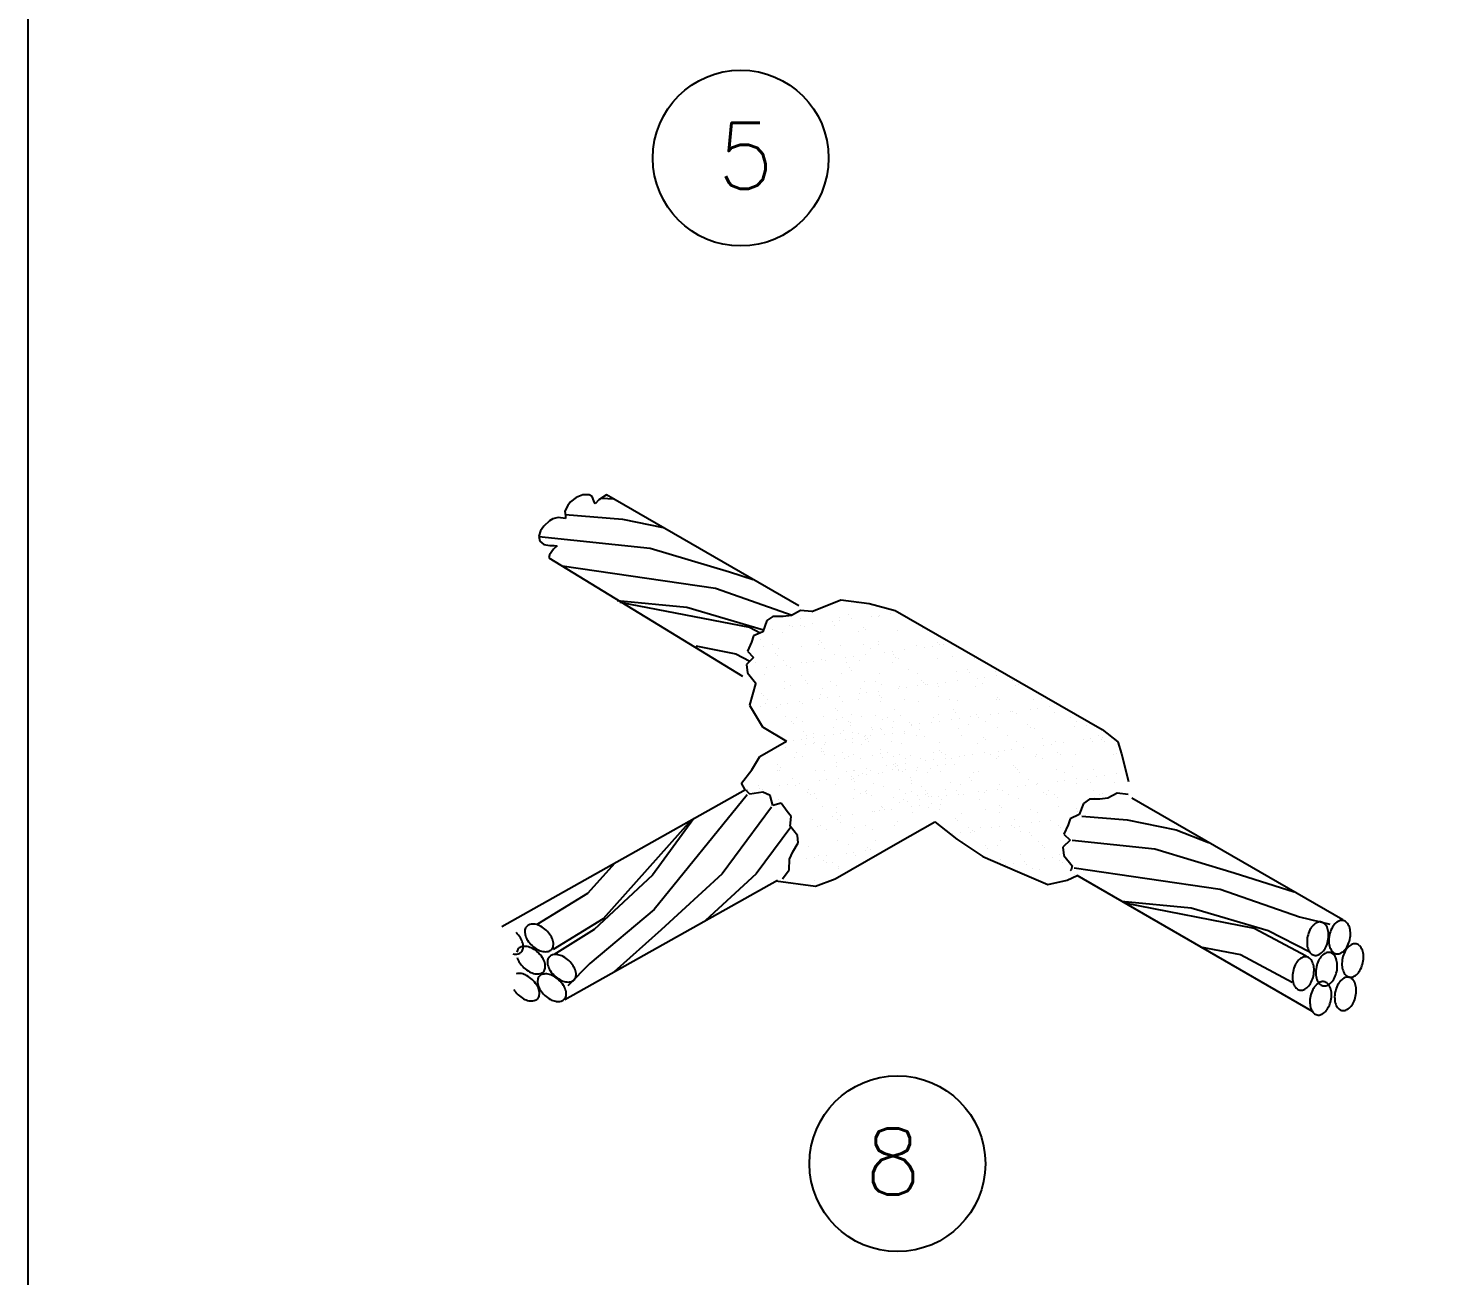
# Model space of a CAD drawing. Header units: millimetres. Extents: x 1852829 to 1882754, y -270850 to -231658.
# Drawn here: x 1858483.9 to 1858861.9, y -238400.1 to -238064.8 of the extents above; entities that cross this region are included whole.
import ezdxf
from ezdxf.enums import TextEntityAlignment as Align

# ---------------------------------------------------------------- set-up
doc = ezdxf.new("R2010")
doc.units = ezdxf.units.MM
doc.layers.add('DETAYLAR', color=7, linetype='Continuous')
doc.styles.add('ELEKTRIK', font='romanstw.shx', dxfattribs={"height": 0.2})

# ---------------------------------------------------------------- blocks, each defined once
blk = doc.blocks.new('TD1')
at = {"color": 4, "ltscale": 40}
for p, q in [((-578.89, 876.57), (-581.54, 874.66)), ((-575.95, 877.75), (-578.89, 876.57)), ((-573.15, 877.75), (-575.95, 877.75)), ((-571.83, 877.01), (-573.15, 877.75)), ((-571.09, 875.1), (-571.83, 877.01)), ((-565.35, 877.75), (-568.74, 875.54)), ((-567.28, 876.24), (-562.27, 876.01)), ((-565.31, 877.76), (-565.35, 877.75)), ((-479.29, 828.1), (-565.31, 877.76)), ((-582.72, 873.04), (-584.04, 870.4)), ((-584.04, 870.4), (-583.75, 868.34)), ((-581.54, 874.66), (-582.72, 873.04)), ((-570.5, 873.78), (-571.09, 875.1)), ((-568.74, 875.54), (-570.5, 873.78)), ((-593.46, 863.78), (-594.93, 861.57)), ((-590.96, 866.13), (-593.46, 863.78)), ((-589.34, 867.01), (-590.96, 866.13)), ((-586.98, 867.6), (-589.34, 867.01)), ((-583.75, 867.16), (-586.98, 867.6)), ((-583.75, 868.34), (-583.75, 867.16)), ((-594.93, 861.57), (-595.66, 859.22)), ((-595.66, 859.22), (-595.22, 857.02)), ((-595.22, 857.02), (-593.46, 855.55)), ((-593.46, 855.55), (-590.81, 855.1)), ((-590.96, 850.84), (-591.13, 849.56)), ((-589.04, 853.34), (-590.96, 850.84)), ((-590.81, 855.1), (-588.75, 855.1)), ((-587.42, 854.96), (-589.04, 853.34)), ((-588.75, 855.1), (-587.42, 854.96)), ((-591.13, 849.56), (-504.44, 796.58)), ((-478.45, 825.99), (-482.57, 823.7)), ((-473.45, 825.42), (-478.45, 825.99)), ((-473.45, 825.42), (-460.35, 830.71)), ((-460.35, 830.71), (-447.79, 829.14)), ((-447.79, 829.14), (-436.01, 826)), ((-436.01, 826), (-343.37, 772.65)), ((-493.55, 821.41), (-495.38, 816.38)), ((-490.81, 823.24), (-493.55, 821.41)), ((-486.23, 823.24), (-490.81, 823.24)), ((-482.57, 823.7), (-486.23, 823.24)), ((-499.5, 814.55), (-500.41, 811.81)), ((-495.38, 816.38), (-499.5, 814.55)), ((-500.41, 811.81), (-502.24, 807.7)), ((-502.24, 807.7), (-499.5, 804.95)), ((-499.5, 804.95), (-502.7, 801.75)), ((-502.7, 801.75), (-502.24, 798.09)), ((-502.24, 798.09), (-498.58, 793.52)), ((-498.68, 793.12), (-501.34, 783.55)), ((-498.58, 793.52), (-498.68, 793.12)), ((-501.34, 783.55), (-495.53, 773.88)), ((-495.53, 773.88), (-484.8, 767.45)), ((-343.37, 772.65), (-336.31, 767.16)), ((-496.64, 760.55), (-484.8, 767.45)), ((-336.31, 767.16), (-334.74, 761.67)), ((-500.32, 754.56), (-496.64, 760.55)), ((-334.74, 761.67), (-331.5, 749.28)), ((-504.93, 748.58), (-500.32, 754.56)), ((-612.28, 684.39), (-503.16, 745.71)), ((-503.32, 745.62), (-504.93, 748.58)), ((-502.51, 745.02), (-502.67, 745.65)), ((-501.17, 743.69), (-502.51, 745.02)), ((-495.37, 744.51), (-501.17, 743.69)), ((-491.99, 743.04), (-495.37, 744.51)), ((-336.68, 744.12), (-340.8, 741.83)), ((-331.68, 743.55), (-336.68, 744.12)), ((-490.88, 738.65), (-491.99, 743.04)), ((-487.11, 739.61), (-490.88, 738.65)), ((-484.51, 735.94), (-487.11, 739.61)), ((-351.78, 739.54), (-353.61, 734.51)), ((-349.03, 741.37), (-351.78, 739.54)), ((-344.46, 741.37), (-349.03, 741.37)), ((-340.8, 741.83), (-344.46, 741.37)), ((-235.51, 687.35), (-330.03, 741.93)), ((-482.62, 733.75), (-484.51, 735.94)), ((-483.14, 729.28), (-482.62, 733.75)), ((-434.89, 721.87), (-418.36, 731.31)), ((-418.36, 731.31), (-408.39, 723.56)), ((-357.73, 732.69), (-358.64, 729.94)), ((-353.61, 734.51), (-357.73, 732.69)), ((-479.75, 725.14), (-483.14, 729.28)), ((-479.58, 721.84), (-479.75, 725.14)), ((-358.64, 729.94), (-360.47, 725.83)), ((-360.47, 725.83), (-357.73, 723.08)), ((-481.91, 717.91), (-479.58, 721.84)), ((-463, 705.76), (-434.89, 721.87)), ((-408.39, 723.56), (-396.77, 715.82)), ((-357.73, 723.08), (-360.93, 719.88)), ((-360.93, 719.88), (-360.47, 716.22)), ((-483.52, 709.82), (-483.38, 714.52)), ((-483.38, 714.52), (-481.91, 717.91)), ((-396.77, 715.82), (-381.28, 709.05)), ((-360.47, 716.22), (-356.81, 711.65)), ((-486.55, 705.81), (-483.52, 709.82)), ((-471.75, 702.53), (-463, 705.76)), ((-381.28, 709.05), (-367.72, 703.24)), ((-359.01, 705.18), (-354.57, 707.21)), ((-357.27, 709.82), (-357.73, 709.37)), ((-356.81, 711.65), (-357.27, 709.82)), ((-249.14, 646.33), (-354.57, 707.21)), ((-583.95, 651.75), (-488.8, 705.21)), ((-489.46, 704.84), (-471.75, 702.53)), ((-367.72, 703.24), (-359.01, 705.18))]:
    blk.add_line(p, q, dxfattribs=at)
at = {"color": 2, "ltscale": 40}
for p, q in [((-583.84, 869), (-558.19, 866.86)), ((-558.19, 866.86), (-539.95, 863.12)), ((-595.65, 859.15), (-545.79, 853.91)), ((-545.79, 853.91), (-510.28, 843.21)), ((-585.19, 845.93), (-516.48, 835.88)), ((-510.28, 843.21), (-499.6, 839.83)), ((-516.48, 835.88), (-482.18, 823.91)), ((-560.63, 830.42), (-529.45, 827.43)), ((-559.41, 829.72), (-501.27, 818.42)), ((-529.45, 827.43), (-495.07, 817.3)), ((-501.27, 818.42), (-496.51, 815.88)), ((-495.07, 817.3), (-495.05, 817.29)), ((-525.39, 810.08), (-507.47, 806.59)), ((-507.47, 806.59), (-501.2, 803.25)), ((-502.43, 743.39), (-544.03, 692)), ((-491.4, 737.8), (-513.58, 708.02)), ((-527.43, 732.07), (-566.81, 687.82)), ((-526.21, 732.76), (-544.69, 707.46)), ((-352.49, 733.82), (-332.2, 732.13)), ((-332.2, 732.13), (-310.22, 727.63)), ((-482.78, 728.83), (-498.28, 708.02)), ((-310.22, 727.63), (-295.68, 722.09)), ((-356.74, 723.06), (-319.8, 719.18)), ((-319.8, 719.18), (-284.29, 708.48)), ((-561.69, 712.82), (-573.82, 699.18)), ((-544.69, 707.46), (-570.94, 683.06)), ((-513.58, 708.02), (-540.89, 682.93)), ((-498.28, 708.02), (-521.09, 687.07)), ((-355.91, 710.72), (-290.49, 701.15)), ((-284.29, 708.48), (-257.33, 699.95)), ((-290.49, 701.15), (-254.98, 688.76)), ((-573.82, 699.18), (-596.33, 685.52)), ((-334.64, 695.69), (-303.46, 692.71)), ((-333.42, 694.99), (-275.27, 683.69)), ((-566.81, 687.82), (-589.32, 674.15)), ((-544.03, 692), (-572.8, 667.78)), ((-303.46, 692.71), (-269.07, 682.57)), ((-254.98, 688.76), (-241.33, 685.39)), ((-570.94, 683.06), (-588.73, 671.83)), ((-540.89, 682.93), (-561.98, 664.09)), ((-275.27, 683.69), (-252.04, 671.3)), ((-269.07, 682.57), (-250.35, 672.99)), ((-299.4, 675.35), (-281.47, 671.87)), ((-281.47, 671.87), (-258.24, 659.47)), ((-572.8, 667.78), (-582.67, 657.76))]:
    blk.add_line(p, q, dxfattribs=at)
at = {"color": 0, "ltscale": 40}
for p, q in [((-473.01, 825.43), (-473.01, 825.43)), ((-462.67, 829.59), (-462.67, 829.59)), ((-452.99, 829.01), (-452.99, 829.01)), ((-478.63, 822.3), (-478.63, 822.3)), ((-478.61, 819.22), (-478.61, 819.22)), ((-473.28, 819.92), (-473.28, 819.92)), ((-464.36, 821.09), (-464.36, 821.09)), ((-463.05, 819.08), (-463.05, 819.08)), ((-460.95, 821.54), (-460.95, 821.54)), ((-460.91, 822.94), (-460.91, 822.94)), ((-456.96, 824.36), (-456.96, 824.36)), ((-455.61, 822.25), (-455.61, 822.25)), ((-446.7, 823.42), (-446.7, 823.42)), ((-443.73, 823.16), (-443.73, 823.16)), ((-443.28, 823.87), (-443.28, 823.87)), ((-437.95, 824.57), (-437.95, 824.57)), ((-496.41, 812.84), (-496.41, 812.84)), ((-490.94, 817.59), (-490.94, 817.59)), ((-486.55, 816.23), (-486.55, 816.23)), ((-483.49, 819.04), (-483.49, 819.04)), ((-482.03, 818.77), (-482.03, 818.77)), ((-476.68, 818.6), (-476.68, 818.6)), ((-469.37, 816.45), (-469.37, 816.45)), ((-452.58, 816.37), (-452.58, 816.37)), ((-450.42, 818.37), (-450.42, 818.37)), ((-449.21, 817.26), (-449.21, 817.26)), ((-434.86, 817), (-434.86, 817)), ((-423.78, 817.79), (-423.78, 817.79)), ((-495.01, 809.74), (-495.01, 809.74)), ((-490.92, 810.72), (-490.92, 810.72)), ((-489.88, 806.85), (-489.88, 806.85)), ((-488.15, 808.96), (-488.15, 808.96)), ((-478.22, 809.66), (-478.22, 809.66)), ((-470.48, 810.76), (-470.48, 810.76)), ((-470.15, 812.61), (-470.15, 812.61)), ((-468.94, 811.5), (-468.94, 811.5)), ((-467.71, 809), (-467.71, 809)), ((-460.49, 810.29), (-460.49, 810.29)), ((-450.05, 810.8), (-450.05, 810.8)), ((-447.28, 809.03), (-447.28, 809.03)), ((-443.51, 812.03), (-443.51, 812.03)), ((-443.32, 810.51), (-443.32, 810.51)), ((-440.65, 807.22), (-440.65, 807.22)), ((-437.23, 807.67), (-437.23, 807.67)), ((-431.9, 808.38), (-431.9, 808.38)), ((-426.53, 810.43), (-426.53, 810.43)), ((-422.98, 809.55), (-422.98, 809.55)), ((-419.57, 810), (-419.57, 810)), ((-417.25, 811.8), (-417.25, 811.8)), ((-416.04, 810.7), (-416.04, 810.7)), ((-414.23, 810.7), (-414.23, 810.7)), ((-498.63, 802.57), (-498.63, 802.57)), ((-493.64, 800.25), (-493.64, 800.25)), ((-490.23, 800.7), (-490.23, 800.7)), ((-488.67, 805.74), (-488.67, 805.74)), ((-486.13, 803.58), (-486.13, 803.58)), ((-484.89, 801.4), (-484.89, 801.4)), ((-482.96, 800.51), (-482.96, 800.51)), ((-478.19, 802.61), (-478.19, 802.61)), ((-475.98, 802.57), (-475.98, 802.57)), ((-472.56, 803.02), (-472.56, 803.02)), ((-468.95, 803.8), (-468.95, 803.8)), ((-467.23, 803.72), (-467.23, 803.72)), ((-463.23, 806.27), (-463.23, 806.27)), ((-458.31, 804.9), (-458.31, 804.9)), ((-457.75, 802.65), (-457.75, 802.65)), ((-456.7, 800.29), (-456.7, 800.29)), ((-454.9, 805.35), (-454.9, 805.35)), ((-452.17, 803.72), (-452.17, 803.72)), ((-449.56, 806.05), (-449.56, 806.05)), ((-437.32, 802.69), (-437.32, 802.69)), ((-436.97, 806.04), (-436.97, 806.04)), ((-435.76, 804.94), (-435.76, 804.94)), ((-434.44, 804.36), (-434.44, 804.36)), ((-417.26, 804.58), (-417.26, 804.58)), ((-410.33, 805.46), (-410.33, 805.46)), ((-400.48, 804.5), (-400.48, 804.5)), ((-396.44, 802.76), (-396.44, 802.76)), ((-494.59, 797.09), (-494.59, 797.09)), ((-485.62, 794.29), (-485.62, 794.29)), ((-477.81, 797.01), (-477.81, 797.01)), ((-476.43, 794.53), (-476.43, 794.53)), ((-465.18, 794.33), (-465.18, 794.33)), ((-460.08, 797.65), (-460.08, 797.65)), ((-455.49, 799.18), (-455.49, 799.18)), ((-449.78, 793.95), (-449.78, 793.95)), ((-444.75, 794.36), (-444.75, 794.36)), ((-442.9, 797.87), (-442.9, 797.87)), ((-430.05, 799.7), (-430.05, 799.7)), ((-426.12, 797.79), (-426.12, 797.79)), ((-424.31, 794.4), (-424.31, 794.4)), ((-408.39, 798.43), (-408.39, 798.43)), ((-408.18, 794.51), (-408.18, 794.51)), ((-403.8, 799.48), (-403.8, 799.48)), ((-402.59, 798.37), (-402.59, 798.37)), ((-399.27, 795.68), (-399.27, 795.68)), ((-395.85, 796.13), (-395.85, 796.13)), ((-391.21, 798.65), (-391.21, 798.65)), ((-390.52, 796.83), (-390.52, 796.83)), ((-383.44, 794.47), (-383.44, 794.47)), ((-496.16, 788.77), (-496.16, 788.77)), ((-494.95, 787.66), (-494.95, 787.66)), ((-485.72, 790.94), (-485.72, 790.94)), ((-482.85, 792.53), (-482.85, 792.53)), ((-475.22, 793.42), (-475.22, 793.42)), ((-469.51, 788.19), (-469.51, 788.19)), ((-468.54, 791.16), (-468.54, 791.16)), ((-462.41, 792.56), (-462.41, 792.56)), ((-452.26, 788.7), (-452.26, 788.7)), ((-451.75, 791.08), (-451.75, 791.08)), ((-448.85, 789.15), (-448.85, 789.15)), ((-443.51, 789.86), (-443.51, 789.86)), ((-443.25, 787.96), (-443.25, 787.96)), ((-441.98, 792.6), (-441.98, 792.6)), ((-434.6, 791.03), (-434.6, 791.03)), ((-434.03, 791.72), (-434.03, 791.72)), ((-431.18, 791.48), (-431.18, 791.48)), ((-425.85, 792.18), (-425.85, 792.18)), ((-423.52, 793.72), (-423.52, 793.72)), ((-422.31, 792.61), (-422.31, 792.61)), ((-421.54, 792.64), (-421.54, 792.64)), ((-416.93, 793.35), (-416.93, 793.35)), ((-416.85, 791.93), (-416.85, 791.93)), ((-413.52, 793.8), (-413.52, 793.8)), ((-400.06, 791.85), (-400.06, 791.85)), ((-396.88, 793.14), (-396.88, 793.14)), ((-382.34, 792.49), (-382.34, 792.49)), ((-380.67, 792.71), (-380.67, 792.71)), ((-496.5, 782.88), (-496.5, 782.88)), ((-494.18, 784.45), (-494.18, 784.45)), ((-493.33, 786.14), (-493.33, 786.14)), ((-489.24, 782.43), (-489.24, 782.43)), ((-487.59, 784.05), (-487.59, 784.05)), ((-484.18, 784.5), (-484.18, 784.5)), ((-478.84, 785.2), (-478.84, 785.2)), ((-477.39, 784.37), (-477.39, 784.37)), ((-472.89, 786.18), (-472.89, 786.18)), ((-469.93, 786.38), (-469.93, 786.38)), ((-466.51, 786.83), (-466.51, 786.83)), ((-462.98, 782.2), (-462.98, 782.2)), ((-461.18, 787.53), (-461.18, 787.53)), ((-459.67, 785), (-459.67, 785)), ((-452.45, 786.22), (-452.45, 786.22)), ((-442.49, 785.22), (-442.49, 785.22)), ((-442.04, 786.85), (-442.04, 786.85)), ((-436.33, 781.62), (-436.33, 781.62)), ((-432.02, 786.25), (-432.02, 786.25)), ((-425.7, 785.14), (-425.7, 785.14)), ((-416.6, 787.38), (-416.6, 787.38)), ((-411.58, 786.29), (-411.58, 786.29)), ((-410.07, 781.39), (-410.07, 781.39)), ((-407.98, 785.78), (-407.98, 785.78)), ((-390.8, 786), (-390.8, 786)), ((-390.34, 787.15), (-390.34, 787.15)), ((-389.14, 786.05), (-389.14, 786.05)), ((-375.55, 781.81), (-375.55, 781.81)), ((-374.01, 785.92), (-374.01, 785.92)), ((-372.14, 782.26), (-372.14, 782.26)), ((-370.71, 786.36), (-370.71, 786.36)), ((-366.8, 782.96), (-366.8, 782.96)), ((-485.31, 778.29), (-485.31, 778.29)), ((-482.71, 776.44), (-482.71, 776.44)), ((-481.5, 775.33), (-481.5, 775.33)), ((-480.32, 777.86), (-480.32, 777.86)), ((-477.55, 776.09), (-477.55, 776.09)), ((-468.13, 778.51), (-468.13, 778.51)), ((-462.34, 777.02), (-462.34, 777.02)), ((-461.77, 781.09), (-461.77, 781.09)), ((-459.88, 777.89), (-459.88, 777.89)), ((-457.11, 776.13), (-457.11, 776.13)), ((-456.06, 775.86), (-456.06, 775.86)), ((-455.78, 779.49), (-455.78, 779.49)), ((-451.34, 778.43), (-451.34, 778.43)), ((-444.67, 778.82), (-444.67, 778.82)), ((-441.9, 777.06), (-441.9, 777.06)), ((-439.45, 777.93), (-439.45, 777.93)), ((-436.68, 776.17), (-436.68, 776.17)), ((-433.62, 779.07), (-433.62, 779.07)), ((-429.8, 775.63), (-429.8, 775.63)), ((-425.13, 775.28), (-425.13, 775.28)), ((-419.8, 775.99), (-419.8, 775.99)), ((-419.01, 777.97), (-419.01, 777.97)), ((-416.44, 779.29), (-416.44, 779.29)), ((-416.24, 776.2), (-416.24, 776.2)), ((-410.88, 777.16), (-410.88, 777.16)), ((-408.86, 780.29), (-408.86, 780.29)), ((-407.47, 777.61), (-407.47, 777.61)), ((-403.15, 775.05), (-403.15, 775.05)), ((-402.13, 778.31), (-402.13, 778.31)), ((-399.65, 779.21), (-399.65, 779.21)), ((-398.57, 778), (-398.57, 778)), ((-395.8, 776.24), (-395.8, 776.24)), ((-393.22, 779.49), (-393.22, 779.49)), ((-389.8, 779.94), (-389.8, 779.94)), ((-384.47, 780.64), (-384.47, 780.64)), ((-383.43, 780.81), (-383.43, 780.81)), ((-381.93, 779.85), (-381.93, 779.85)), ((-364.75, 780.07), (-364.75, 780.07)), ((-357.7, 778.08), (-357.7, 778.08)), ((-357.17, 780.59), (-357.17, 780.59)), ((-355.96, 779.48), (-355.96, 779.48)), ((-354.93, 776.31), (-354.93, 776.31)), ((-488.02, 769.71), (-488.02, 769.71)), ((-476.98, 771.72), (-476.98, 771.72)), ((-475.79, 770.1), (-475.79, 770.1)), ((-472.81, 770.64), (-472.81, 770.64)), ((-472.79, 769.01), (-472.79, 769.01)), ((-467.59, 769.75), (-467.59, 769.75)), ((-463.88, 770.18), (-463.88, 770.18)), ((-463.69, 773.42), (-463.69, 773.42)), ((-460.46, 770.63), (-460.46, 770.63)), ((-459.25, 772.36), (-459.25, 772.36)), ((-455.88, 774.37), (-455.88, 774.37)), ((-455.12, 771.34), (-455.12, 771.34)), ((-452.37, 770.67), (-452.37, 770.67)), ((-449.67, 769.35), (-449.67, 769.35)), ((-449.53, 769.87), (-449.53, 769.87)), ((-448.32, 768.77), (-448.32, 768.77)), ((-447.15, 769.78), (-447.15, 769.78)), ((-446.51, 773.64), (-446.51, 773.64)), ((-446.21, 772.51), (-446.21, 772.51)), ((-442.8, 772.96), (-442.8, 772.96)), ((-442.08, 772.58), (-442.08, 772.58)), ((-440.76, 770.52), (-440.76, 770.52)), ((-437.46, 773.66), (-437.46, 773.66)), ((-437.34, 770.97), (-437.34, 770.97)), ((-432.01, 771.67), (-432.01, 771.67)), ((-431.94, 770.71), (-431.94, 770.71)), ((-428.59, 774.53), (-428.59, 774.53)), ((-428.55, 774.83), (-428.55, 774.83)), ((-426.72, 769.82), (-426.72, 769.82)), ((-425.29, 772.5), (-425.29, 772.5)), ((-422.88, 769.29), (-422.88, 769.29)), ((-407.56, 773.14), (-407.56, 773.14)), ((-406.28, 769.86), (-406.28, 769.86)), ((-396.62, 769.07), (-396.62, 769.07)), ((-390.39, 773.36), (-390.39, 773.36)), ((-385.84, 769.89), (-385.84, 769.89)), ((-376.89, 774.83), (-376.89, 774.83)), ((-375.68, 773.72), (-375.68, 773.72)), ((-373.6, 773.28), (-373.6, 773.28)), ((-355.87, 773.91), (-355.87, 773.91)), ((-350.25, 774.25), (-350.25, 774.25)), ((-344.97, 769.97), (-344.97, 769.97)), ((-343.09, 769.09), (-343.09, 769.09)), ((-485, 764.7), (-485, 764.7)), ((-481.54, 767.86), (-481.54, 767.86)), ((-478.12, 768.31), (-478.12, 768.31)), ((-476.09, 765.87), (-476.09, 765.87)), ((-475.6, 768.61), (-475.6, 768.61)), ((-472.67, 766.32), (-472.67, 766.32)), ((-472.15, 766.93), (-472.15, 766.93)), ((-469.26, 764.12), (-469.26, 764.12)), ((-469.07, 762.62), (-469.07, 762.62)), ((-468.05, 763.01), (-468.05, 763.01)), ((-467.71, 765.87), (-467.71, 765.87)), ((-467.34, 767.02), (-467.34, 767.02)), ((-458.42, 768.2), (-458.42, 768.2)), ((-455.36, 766.85), (-455.36, 766.85)), ((-455.01, 768.65), (-455.01, 768.65)), ((-450.93, 765.79), (-450.93, 765.79)), ((-449.34, 768.38), (-449.34, 768.38)), ((-448.13, 767.27), (-448.13, 767.27)), ((-442.61, 763.53), (-442.61, 763.53)), ((-439.37, 762.39), (-439.37, 762.39)), ((-437.64, 767.49), (-437.64, 767.49)), ((-433.2, 766.43), (-433.2, 766.43)), ((-418.93, 762.42), (-418.93, 762.42)), ((-416.35, 763.31), (-416.35, 763.31)), ((-416.02, 766.64), (-416.02, 766.64)), ((-399.24, 766.56), (-399.24, 766.56)), ((-395.41, 767.96), (-395.41, 767.96)), ((-389.7, 762.73), (-389.7, 762.73)), ((-387.17, 763.29), (-387.17, 763.29)), ((-383.75, 763.74), (-383.75, 763.74)), ((-381.51, 767.2), (-381.51, 767.2)), ((-378.42, 764.44), (-378.42, 764.44)), ((-369.98, 768.49), (-369.98, 768.49)), ((-369.5, 765.62), (-369.5, 765.62)), ((-366.09, 766.07), (-366.09, 766.07)), ((-364.33, 767.42), (-364.33, 767.42)), ((-363.44, 762.5), (-363.44, 762.5)), ((-360.75, 766.77), (-360.75, 766.77)), ((-351.84, 767.94), (-351.84, 767.94)), ((-348.42, 768.39), (-348.42, 768.39)), ((-347.55, 767.34), (-347.55, 767.34)), ((-343.72, 768.26), (-343.72, 768.26)), ((-342.51, 767.15), (-342.51, 767.15)), ((-488.8, 756.86), (-488.8, 756.86)), ((-481, 760.14), (-481, 760.14)), ((-480.24, 762.31), (-480.24, 762.31)), ((-477.47, 760.55), (-477.47, 760.55)), ((-467.86, 761.51), (-467.86, 761.51)), ((-463.28, 760.78), (-463.28, 760.78)), ((-462.34, 757.78), (-462.34, 757.78)), ((-462.15, 756.28), (-462.15, 756.28)), ((-459.8, 762.35), (-459.8, 762.35)), ((-458.84, 759.71), (-458.84, 759.71)), ((-457.04, 760.59), (-457.04, 760.59)), ((-454.58, 761.46), (-454.58, 761.46)), ((-451.81, 759.7), (-451.81, 759.7)), ((-446.1, 760.99), (-446.1, 760.99)), ((-442.43, 762.04), (-442.43, 762.04)), ((-441.66, 759.93), (-441.66, 759.93)), ((-440.16, 756.31), (-440.16, 756.31)), ((-436.74, 756.76), (-436.74, 756.76)), ((-436.6, 760.62), (-436.6, 760.62)), ((-436.08, 757.55), (-436.08, 757.55)), ((-434.87, 756.44), (-434.87, 756.44)), ((-434.15, 761.5), (-434.15, 761.5)), ((-431.41, 757.47), (-431.41, 757.47)), ((-431.38, 759.73), (-431.38, 759.73)), ((-429.31, 760.91), (-429.31, 760.91)), ((-424.88, 759.85), (-424.88, 759.85)), ((-422.5, 758.64), (-422.5, 758.64)), ((-419.08, 759.09), (-419.08, 759.09)), ((-417.04, 756.65), (-417.04, 756.65)), ((-415.14, 762.2), (-415.14, 762.2)), ((-413.74, 759.79), (-413.74, 759.79)), ((-413.71, 761.53), (-413.71, 761.53)), ((-413.63, 757.1), (-413.63, 757.1)), ((-410.94, 759.77), (-410.94, 759.77)), ((-409.43, 756.97), (-409.43, 756.97)), ((-407.15, 760.49), (-407.15, 760.49)), ((-404.83, 760.97), (-404.83, 760.97)), ((-401.41, 761.42), (-401.41, 761.42)), ((-396.08, 762.12), (-396.08, 762.12)), ((-393.27, 761.57), (-393.27, 761.57)), ((-390.5, 759.81), (-390.5, 759.81)), ((-389.97, 760.71), (-389.97, 760.71)), ((-383.17, 756.74), (-383.17, 756.74)), ((-373.19, 760.63), (-373.19, 760.63)), ((-372.84, 761.61), (-372.84, 761.61)), ((-370.07, 759.84), (-370.07, 759.84)), ((-362.23, 761.4), (-362.23, 761.4)), ((-356.52, 756.16), (-356.52, 756.16)), ((-355.46, 761.27), (-355.46, 761.27)), ((-338.28, 761.49), (-338.28, 761.49)), ((-336.8, 761.92), (-336.8, 761.92)), ((-488.92, 754.06), (-488.92, 754.06)), ((-487.95, 754.17), (-487.95, 754.17)), ((-487.59, 755.75), (-487.59, 755.75)), ((-481.88, 750.52), (-481.88, 750.52)), ((-471.74, 754.28), (-471.74, 754.28)), ((-467.51, 754.2), (-467.51, 754.2)), ((-466.62, 750.13), (-466.62, 750.13)), ((-461.29, 750.83), (-461.29, 750.83)), ((-457.83, 753.99), (-457.83, 753.99)), ((-455.8, 751.79), (-455.8, 751.79)), ((-455.62, 750.3), (-455.62, 750.3)), ((-454.95, 754.2), (-454.95, 754.2)), ((-454.6, 750.68), (-454.6, 750.68)), ((-454.41, 754.44), (-454.41, 754.44)), ((-452.37, 752), (-452.37, 752)), ((-450.51, 753.14), (-450.51, 753.14)), ((-449.07, 755.14), (-449.07, 755.14)), ((-448.96, 752.45), (-448.96, 752.45)), ((-447.07, 754.24), (-447.07, 754.24)), ((-443.62, 753.15), (-443.62, 753.15)), ((-441.85, 753.35), (-441.85, 753.35)), ((-437.23, 754.84), (-437.23, 754.84)), ((-435.89, 756.06), (-435.89, 756.06)), ((-434.71, 754.33), (-434.71, 754.33)), ((-434.68, 754.95), (-434.68, 754.95)), ((-432.79, 753.78), (-432.79, 753.78)), ((-431.29, 754.78), (-431.29, 754.78)), ((-429.16, 751.21), (-429.16, 751.21)), ((-426.64, 754.28), (-426.64, 754.28)), ((-425.96, 755.48), (-425.96, 755.48)), ((-421.42, 753.39), (-421.42, 753.39)), ((-420.05, 755.06), (-420.05, 755.06)), ((-415.61, 754), (-415.61, 754)), ((-402.9, 750.98), (-402.9, 750.98)), ((-401.69, 749.88), (-401.69, 749.88)), ((-400.98, 753.42), (-400.98, 753.42)), ((-398.82, 753.92), (-398.82, 753.92)), ((-381.96, 755.64), (-381.96, 755.64)), ((-381.1, 754.56), (-381.1, 754.56)), ((-380.54, 753.46), (-380.54, 753.46)), ((-376.25, 750.4), (-376.25, 750.4)), ((-363.92, 754.78), (-363.92, 754.78)), ((-360.11, 753.5), (-360.11, 753.5)), ((-360.03, 749.87), (-360.03, 749.87)), ((-354.7, 750.57), (-354.7, 750.57)), ((-349.99, 750.18), (-349.99, 750.18)), ((-347.13, 754.7), (-347.13, 754.7)), ((-345.79, 751.75), (-345.79, 751.75)), ((-342.37, 752.2), (-342.37, 752.2)), ((-337.03, 752.9), (-337.03, 752.9)), ((-497.38, 747.57), (-497.38, 747.57)), ((-496.62, 746.18), (-496.62, 746.18)), ((-495.38, 745.84), (-495.38, 745.84)), ((-492.61, 744.08), (-492.61, 744.08)), ((-487.7, 747.35), (-487.7, 747.35)), ((-484.29, 747.8), (-484.29, 747.8)), ((-480.59, 747.49), (-480.59, 747.49)), ((-478.95, 748.5), (-478.95, 748.5)), ((-475.35, 744.54), (-475.35, 744.54)), ((-474.94, 745.88), (-474.94, 745.88)), ((-472.17, 744.12), (-472.17, 744.12)), ((-470.04, 749.68), (-470.04, 749.68)), ((-462.86, 748.13), (-462.86, 748.13)), ((-454.5, 745.92), (-454.5, 745.92)), ((-454.41, 749.19), (-454.41, 749.19)), ((-451.74, 744.15), (-451.74, 744.15)), ((-449.28, 745.03), (-449.28, 745.03)), ((-448.89, 745.45), (-448.89, 745.45)), ((-448.7, 743.96), (-448.7, 743.96)), ((-445.69, 748.35), (-445.69, 748.35)), ((-441.25, 747.29), (-441.25, 747.29)), ((-434.07, 745.95), (-434.07, 745.95)), ((-431.3, 744.19), (-431.3, 744.19)), ((-428.97, 749.72), (-428.97, 749.72)), ((-428.9, 748.27), (-428.9, 748.27)), ((-428.85, 745.06), (-428.85, 745.06)), ((-424.46, 747.21), (-424.46, 747.21)), ((-422.63, 745.22), (-422.63, 745.22)), ((-422.44, 743.73), (-422.44, 743.73)), ((-421.42, 744.12), (-421.42, 744.12)), ((-413.63, 745.99), (-413.63, 745.99)), ((-411.17, 748.91), (-411.17, 748.91)), ((-408.41, 745.1), (-408.41, 745.1)), ((-407.69, 743.6), (-407.69, 743.6)), ((-406.74, 747.85), (-406.74, 747.85)), ((-398.78, 744.77), (-398.78, 744.77)), ((-395.98, 744.64), (-395.98, 744.64)), ((-395.36, 745.22), (-395.36, 745.22)), ((-390.03, 745.92), (-390.03, 745.92)), ((-389.56, 748.07), (-389.56, 748.07)), ((-387.97, 745.14), (-387.97, 745.14)), ((-381.12, 747.1), (-381.12, 747.1)), ((-377.7, 747.55), (-377.7, 747.55)), ((-372.77, 747.99), (-372.77, 747.99)), ((-372.36, 748.25), (-372.36, 748.25)), ((-369.72, 744.42), (-369.72, 744.42)), ((-367.54, 745.17), (-367.54, 745.17)), ((-363.45, 749.42), (-363.45, 749.42)), ((-355.05, 748.62), (-355.05, 748.62)), ((-348.78, 749.07), (-348.78, 749.07)), ((-347.1, 745.21), (-347.1, 745.21)), ((-343.07, 743.84), (-343.07, 743.84)), ((-337.87, 748.84), (-337.87, 748.84)), ((-488.5, 741.42), (-488.5, 741.42)), ((-474.14, 743.43), (-474.14, 743.43)), ((-471.33, 741.64), (-471.33, 741.64)), ((-468.43, 738.2), (-468.43, 738.2)), ((-462.21, 737.77), (-462.21, 737.77)), ((-454.54, 741.56), (-454.54, 741.56)), ((-446.51, 743.26), (-446.51, 743.26)), ((-442.17, 737.97), (-442.17, 737.97)), ((-441.77, 737.81), (-441.77, 737.81)), ((-436.81, 742.2), (-436.81, 742.2)), ((-434.11, 740.12), (-434.11, 740.12)), ((-432.38, 741.14), (-432.38, 741.14)), ((-430.69, 740.57), (-430.69, 740.57)), ((-428.66, 738.13), (-428.66, 738.13)), ((-426.08, 743.3), (-426.08, 743.3)), ((-425.36, 741.27), (-425.36, 741.27)), ((-425.24, 738.58), (-425.24, 738.58)), ((-421.34, 737.84), (-421.34, 737.84)), ((-421.23, 742.62), (-421.23, 742.62)), ((-419.91, 739.28), (-419.91, 739.28)), ((-419.64, 742.42), (-419.64, 742.42)), ((-416.44, 742.45), (-416.44, 742.45)), ((-415.71, 738.88), (-415.71, 738.88)), ((-415.2, 741.36), (-415.2, 741.36)), ((-413.03, 742.89), (-413.03, 742.89)), ((-405.64, 743.34), (-405.64, 743.34)), ((-398.41, 741.27), (-398.41, 741.27)), ((-389.45, 738.66), (-389.45, 738.66)), ((-388.24, 737.55), (-388.24, 737.55)), ((-385.2, 743.37), (-385.2, 743.37)), ((-380.69, 741.91), (-380.69, 741.91)), ((-368.51, 743.31), (-368.51, 743.31)), ((-364.77, 743.41), (-364.77, 743.41)), ((-363.51, 742.13), (-363.51, 742.13)), ((-362.8, 738.08), (-362.8, 738.08)), ((-346.72, 742.05), (-346.72, 742.05)), ((-344.33, 743.45), (-344.33, 743.45)), ((-472.9, 732.31), (-472.9, 732.31)), ((-463.99, 733.48), (-463.99, 733.48)), ((-462.45, 735.49), (-462.45, 735.49)), ((-461.9, 732.21), (-461.9, 732.21)), ((-460.69, 731.1), (-460.69, 731.1)), ((-460.57, 733.93), (-460.57, 733.93)), ((-455.24, 734.63), (-455.24, 734.63)), ((-446.32, 735.81), (-446.32, 735.81)), ((-445.27, 735.7), (-445.27, 735.7)), ((-442.91, 736.26), (-442.91, 736.26)), ((-440.96, 736.86), (-440.96, 736.86)), ((-437.57, 736.96), (-437.57, 736.96)), ((-435.25, 731.63), (-435.25, 731.63)), ((-428.49, 735.62), (-428.49, 735.62)), ((-416.12, 736.95), (-416.12, 736.95)), ((-409.18, 732.9), (-409.18, 732.9)), ((-407.97, 731.79), (-407.97, 731.79)), ((-406.32, 735.2), (-406.32, 735.2)), ((-395.68, 736.99), (-395.68, 736.99)), ((-389.15, 735.42), (-389.15, 735.42)), ((-382.53, 732.32), (-382.53, 732.32)), ((-375.24, 737.03), (-375.24, 737.03)), ((-375.06, 730.9), (-375.06, 730.9)), ((-372.36, 735.34), (-372.36, 735.34)), ((-371.65, 731.35), (-371.65, 731.35)), ((-366.31, 732.05), (-366.31, 732.05)), ((-357.4, 733.23), (-357.4, 733.23)), ((-354.81, 737.06), (-354.81, 737.06)), ((-354.63, 735.98), (-354.63, 735.98)), ((-470.91, 728.99), (-470.91, 728.99)), ((-469.64, 729.45), (-469.64, 729.45)), ((-466.87, 727.68), (-466.87, 727.68)), ((-454.98, 725.87), (-454.98, 725.87)), ((-454.12, 728.91), (-454.12, 728.91)), ((-449.2, 729.48), (-449.2, 729.48)), ((-446.44, 727.72), (-446.44, 727.72)), ((-436.4, 729.55), (-436.4, 729.55)), ((-414.78, 728.71), (-414.78, 728.71)), ((-410.39, 726.25), (-410.39, 726.25)), ((-406.98, 726.7), (-406.98, 726.7)), ((-403.11, 728.67), (-403.11, 728.67)), ((-402.26, 726.56), (-402.26, 726.56)), ((-401.64, 727.4), (-401.64, 727.4)), ((-400.34, 726.9), (-400.34, 726.9)), ((-398, 728.63), (-398, 728.63)), ((-392.73, 728.58), (-392.73, 728.58)), ((-389.31, 729.03), (-389.31, 729.03)), ((-383.98, 729.73), (-383.98, 729.73)), ((-382.67, 728.7), (-382.67, 728.7)), ((-380.27, 729.27), (-380.27, 729.27)), ((-379.9, 726.94), (-379.9, 726.94)), ((-376, 726.33), (-376, 726.33)), ((-374.79, 725.23), (-374.79, 725.23)), ((-363.09, 729.49), (-363.09, 729.49)), ((-362.24, 728.74), (-362.24, 728.74)), ((-474.71, 720.11), (-474.71, 720.11)), ((-462.04, 722.84), (-462.04, 722.84)), ((-456.91, 721.34), (-456.91, 721.34)), ((-449.19, 718.44), (-449.19, 718.44)), ((-448.45, 719.89), (-448.45, 719.89)), ((-447.24, 718.78), (-447.24, 718.78)), ((-444.86, 723.06), (-444.86, 723.06)), ((-405.91, 722.56), (-405.91, 722.56)), ((-395.72, 720.57), (-395.72, 720.57)), ((-394.52, 719.47), (-394.52, 719.47)), ((-390.38, 720.56), (-390.38, 720.56)), ((-388.73, 722.78), (-388.73, 722.78)), ((-371.95, 722.7), (-371.95, 722.7)), ((-369.94, 720.59), (-369.94, 720.59)), ((-369.08, 719.99), (-369.08, 719.99)), ((-475.6, 714.96), (-475.6, 714.96)), ((-472.19, 715.41), (-472.19, 715.41)), ((-470.5, 716.35), (-470.5, 716.35)), ((-468.18, 714.13), (-468.18, 714.13)), ((-466.97, 713.02), (-466.97, 713.02)), ((-466.85, 716.11), (-466.85, 716.11)), ((-464.34, 713.01), (-464.34, 713.01)), ((-457.94, 717.29), (-457.94, 717.29)), ((-454.52, 717.74), (-454.52, 717.74)), ((-453.71, 716.27), (-453.71, 716.27)), ((-388.81, 714.23), (-388.81, 714.23)), ((-386.68, 712.38), (-386.68, 712.38)), ((-383.26, 712.83), (-383.26, 712.83)), ((-379.86, 716.62), (-379.86, 716.62)), ((-377.93, 713.53), (-377.93, 713.53)), ((-377.37, 712.27), (-377.37, 712.27)), ((-369.01, 714.71), (-369.01, 714.71)), ((-365.6, 715.16), (-365.6, 715.16)), ((-362.68, 716.84), (-362.68, 716.84)), ((-362.55, 714.01), (-362.55, 714.01)), ((-361.34, 712.9), (-361.34, 712.9)), ((-360.26, 715.86), (-360.26, 715.86)), ((-461.62, 710.2), (-461.62, 710.2)), ((-461.57, 711.25), (-461.57, 711.25)), ((-374.6, 710.51), (-374.6, 710.51)), ((-371.53, 710.05), (-371.53, 710.05)), ((-355.63, 707.67), (-355.63, 707.67)), ((-472.05, 704.87), (-472.05, 704.87)), ((-364.64, 704.16), (-364.64, 704.16))]:
    blk.add_line(p, q, dxfattribs=at)
at = {"color": 4, "ltscale": 4}
blk.add_lwpolyline([(-824.4, 1947.5), (824.4, 1947.5), (824.4, 0), (-824.4, 0)], close=True, dxfattribs=at)
at = {"color": 2, "ltscale": 40}
for centre in [(-505.26, 1028.59), (-435.05, 578.17)]:
    blk.add_circle(centre, 39.38, dxfattribs=at)
at = {"color": 4, "ltscale": 40}
for centre, radius, start, end in [((-235.02, 681.69), 5.64, 111.93855, 136.38361), ((-236.03, 684.18), 2.95, 77.91312, 111.93855), ((-236.03, 684.18), 2.95, 43.88769, 77.91312), ((-614.27, 672.58), 12.36, 32.9871, 47.24551), ((-596.3, 682.06), 5.64, 171.27093, 195.716), ((-598.95, 682.47), 2.95, 137.24551, 171.27093), ((-593.59, 682.82), 8.44, 195.716, 212.9871), ((-598.95, 682.47), 2.95, 103.22008, 137.24551), ((-598.34, 679.85), 5.64, 78.77501, 103.22008), ((-598.88, 677.1), 8.44, 61.50392, 78.77501), ((-600.75, 673.66), 12.36, 47.24551, 61.50392), ((-600.75, 673.66), 12.36, 32.9871, 47.24551), ((-239.26, 677.36), 12.36, 153.65471, 167.91312), ((-242.77, 679.1), 8.44, 136.38361, 153.65471), ((-244.81, 681.04), 5.64, 111.93855, 136.38361), ((-245.81, 683.53), 2.95, 77.91312, 111.93855), ((-245.81, 683.53), 2.95, 43.88769, 77.91312), ((-247.74, 681.67), 5.64, 19.44262, 43.88769), ((-250.39, 680.73), 8.44, 2.17153, 19.44262), ((-254.31, 680.59), 12.36, 347.91312, 2.17153), ((-229.48, 678.02), 12.36, 167.91312, 182.17153), ((-229.48, 678.02), 12.36, 153.65471, 167.91312), ((-232.99, 679.75), 8.44, 136.38361, 153.65471), ((-237.96, 682.32), 5.64, 19.44262, 43.88769), ((-240.61, 681.39), 8.44, 2.17153, 19.44262), ((-244.52, 681.24), 12.36, 347.91312, 2.17153), ((-602.59, 672.5), 2.95, 137.24551, 171.27093), ((-602.59, 672.5), 2.95, 103.22008, 137.24551), ((-610.99, 674.71), 8.44, 15.716, 32.9871), ((-605.63, 675.06), 2.95, 317.24551, 351.27093), ((-601.98, 669.88), 5.64, 78.77501, 103.22008), ((-608.28, 675.47), 5.64, 351.27093, 15.716), ((-602.52, 667.13), 8.44, 61.50392, 78.77501), ((-590.31, 684.95), 12.36, 212.9871, 227.24551), ((-590.31, 684.95), 12.36, 227.24551, 241.50392), ((-604.39, 663.69), 12.36, 47.24551, 61.50392), ((-597.47, 675.79), 8.44, 15.716, 32.9871), ((-592.11, 676.14), 2.95, 317.24551, 351.27093), ((-594.76, 676.55), 5.64, 351.27093, 15.716), ((-239.26, 677.36), 12.36, 167.91312, 182.17153), ((-243.18, 677.22), 8.44, 182.17153, 199.44262), ((-245.82, 676.28), 5.64, 199.44262, 223.88769), ((-250.8, 678.85), 8.44, 316.38361, 333.65471), ((-254.31, 680.59), 12.36, 333.65471, 347.91312), ((-233.39, 677.87), 8.44, 182.17153, 199.44262), ((-236.04, 676.93), 5.64, 199.44262, 223.88769), ((-241.02, 679.5), 8.44, 316.38361, 333.65471), ((-227.12, 669.33), 8.44, 136.38361, 153.65471), ((-244.52, 681.24), 12.36, 333.65471, 347.91312), ((-229.15, 671.26), 5.64, 111.93855, 136.38361), ((-230.16, 673.75), 2.95, 77.91312, 111.93855), ((-230.16, 673.75), 2.95, 43.88769, 77.91312), ((-232.09, 671.89), 5.64, 19.44262, 43.88769), ((-606.24, 677.68), 5.64, 258.77501, 283.22008), ((-597.23, 672.85), 8.44, 195.716, 212.9871), ((-605.63, 675.06), 2.95, 283.22008, 317.24551), ((-593.95, 674.98), 12.36, 212.9871, 227.24551), ((-592.18, 681.51), 8.44, 241.50392, 258.77501), ((-604.39, 663.69), 12.36, 32.9871, 47.24551), ((-601.11, 665.82), 8.44, 15.716, 32.9871), ((-592.72, 678.76), 5.64, 258.77501, 283.22008), ((-598.4, 666.58), 5.64, 351.27093, 15.716), ((-586.17, 668.47), 5.64, 171.27093, 195.716), ((-588.82, 668.88), 2.95, 137.24551, 171.27093), ((-592.11, 676.14), 2.95, 283.22008, 317.24551), ((-588.82, 668.88), 2.95, 103.22008, 137.24551), ((-588.21, 666.27), 5.64, 78.77501, 103.22008), ((-588.76, 663.51), 8.44, 61.50392, 78.77501), ((-590.62, 660.07), 12.36, 47.24551, 61.50392), ((-590.62, 660.07), 12.36, 32.9871, 47.24551), ((-249.29, 663.46), 8.44, 136.38361, 153.65471), ((-251.33, 665.4), 5.64, 111.93855, 136.38361), ((-252.33, 667.89), 2.95, 77.91312, 111.93855), ((-252.33, 667.89), 2.95, 43.88769, 77.91312), ((-254.26, 666.03), 5.64, 19.44262, 43.88769), ((-247.76, 674.42), 2.95, 223.88769, 257.91312), ((-256.91, 665.09), 8.44, 2.17153, 19.44262), ((-247.76, 674.42), 2.95, 257.91312, 291.93855), ((-235.35, 663.68), 12.36, 153.65471, 167.91312), ((-248.76, 676.91), 5.64, 291.93855, 316.38361), ((-238.86, 665.42), 8.44, 136.38361, 153.65471), ((-240.89, 667.35), 5.64, 111.93855, 136.38361), ((-241.9, 669.84), 2.95, 77.91312, 111.93855), ((-241.9, 669.84), 2.95, 43.88769, 77.91312), ((-237.98, 675.07), 2.95, 223.88769, 257.91312), ((-243.83, 667.98), 5.64, 19.44262, 43.88769), ((-237.98, 675.07), 2.95, 257.91312, 291.93855), ((-246.48, 667.05), 8.44, 2.17153, 19.44262), ((-238.98, 677.56), 5.64, 291.93855, 316.38361), ((-223.61, 667.59), 12.36, 167.91312, 182.17153), ((-223.61, 667.59), 12.36, 153.65471, 167.91312), ((-238.66, 670.81), 12.36, 333.65471, 347.91312), ((-234.74, 670.96), 8.44, 2.17153, 19.44262), ((-238.66, 670.81), 12.36, 347.91312, 2.17153), ((-604.6, 657.79), 5.64, 78.77501, 103.22008), ((-605.15, 655.04), 8.44, 61.50392, 78.77501), ((-593.95, 674.98), 12.36, 227.24551, 241.50392), ((-607.02, 651.59), 12.36, 47.24551, 61.50392), ((-595.82, 671.54), 8.44, 241.50392, 258.77501), ((-596.36, 668.78), 5.64, 258.77501, 283.22008), ((-593.25, 660.14), 2.95, 137.24551, 171.27093), ((-593.25, 660.14), 2.95, 103.22008, 137.24551), ((-595.75, 666.17), 2.95, 283.22008, 317.24551), ((-592.64, 657.52), 5.64, 78.77501, 103.22008), ((-595.75, 666.17), 2.95, 317.24551, 351.27093), ((-583.46, 669.24), 8.44, 195.716, 212.9871), ((-593.18, 654.77), 8.44, 61.50392, 78.77501), ((-580.18, 671.37), 12.36, 212.9871, 227.24551), ((-595.05, 651.32), 12.36, 47.24551, 61.50392), ((-580.18, 671.37), 12.36, 227.24551, 241.50392), ((-587.34, 662.2), 8.44, 15.716, 32.9871), ((-581.98, 662.56), 2.95, 317.24551, 351.27093), ((-584.64, 662.96), 5.64, 351.27093, 15.716), ((-245.78, 661.72), 12.36, 167.91312, 182.17153), ((-245.78, 661.72), 12.36, 153.65471, 167.91312), ((-260.83, 664.95), 12.36, 333.65471, 347.91312), ((-260.83, 664.95), 12.36, 347.91312, 2.17153), ((-235.35, 663.68), 12.36, 167.91312, 182.17153), ((-239.26, 663.53), 8.44, 182.17153, 199.44262), ((-250.39, 666.9), 12.36, 333.65471, 347.91312), ((-250.39, 666.9), 12.36, 347.91312, 2.17153), ((-227.52, 667.44), 8.44, 182.17153, 199.44262), ((-230.17, 666.51), 5.64, 199.44262, 223.88769), ((-233.42, 658.77), 2.95, 77.91312, 111.93855), ((-232.11, 664.64), 2.95, 223.88769, 257.91312), ((-233.42, 658.77), 2.95, 43.88769, 77.91312), ((-232.11, 664.64), 2.95, 257.91312, 291.93855), ((-233.11, 667.13), 5.64, 291.93855, 316.38361), ((-235.15, 669.07), 8.44, 316.38361, 333.65471), ((-596.57, 662.89), 12.36, 212.9871, 227.24551), ((-607.02, 651.59), 12.36, 32.9871, 47.24551), ((-603.73, 653.73), 8.44, 15.716, 32.9871), ((-590.6, 659.73), 5.64, 171.27093, 195.716), ((-587.89, 660.49), 8.44, 195.716, 212.9871), ((-601.03, 654.49), 5.64, 351.27093, 15.716), ((-584.61, 662.62), 12.36, 212.9871, 227.24551), ((-595.05, 651.32), 12.36, 32.9871, 47.24551), ((-582.05, 667.93), 8.44, 241.50392, 258.77501), ((-591.77, 653.46), 8.44, 15.716, 32.9871), ((-582.6, 665.17), 5.64, 258.77501, 283.22008), ((-589.06, 654.22), 5.64, 351.27093, 15.716), ((-581.98, 662.56), 2.95, 283.22008, 317.24551), ((-249.7, 661.58), 8.44, 182.17153, 199.44262), ((-252.35, 660.64), 5.64, 199.44262, 223.88769), ((-254.28, 658.78), 2.95, 223.88769, 257.91312), ((-254.28, 658.78), 2.95, 257.91312, 291.93855), ((-255.28, 661.27), 5.64, 291.93855, 316.38361), ((-257.32, 663.21), 8.44, 316.38361, 333.65471), ((-237.96, 650.65), 12.36, 153.65471, 167.91312), ((-241.47, 652.38), 8.44, 136.38361, 153.65471), ((-243.5, 654.32), 5.64, 111.93855, 136.38361), ((-241.91, 662.6), 5.64, 199.44262, 223.88769), ((-243.85, 660.73), 2.95, 223.88769, 257.91312), ((-244.5, 656.81), 2.95, 77.91312, 111.93855), ((-243.85, 660.73), 2.95, 257.91312, 291.93855), ((-244.5, 656.81), 2.95, 43.88769, 77.91312), ((-244.85, 663.22), 5.64, 291.93855, 316.38361), ((-246.44, 654.95), 5.64, 19.44262, 43.88769), ((-249.09, 654.01), 8.44, 2.17153, 19.44262), ((-246.88, 665.16), 8.44, 316.38361, 333.65471), ((-226.87, 652.6), 12.36, 153.65471, 167.91312), ((-230.38, 654.34), 8.44, 136.38361, 153.65471), ((-232.42, 656.28), 5.64, 111.93855, 136.38361), ((-235.35, 656.91), 5.64, 19.44262, 43.88769), ((-238, 655.97), 8.44, 2.17153, 19.44262), ((-241.92, 655.82), 12.36, 347.91312, 2.17153), ((-596.57, 662.89), 12.36, 227.24551, 241.50392), ((-598.44, 659.45), 8.44, 241.50392, 258.77501), ((-598.99, 656.69), 5.64, 258.77501, 283.22008), ((-598.37, 654.08), 2.95, 283.22008, 317.24551), ((-598.37, 654.08), 2.95, 317.24551, 351.27093), ((-584.61, 662.62), 12.36, 227.24551, 241.50392), ((-586.48, 659.18), 8.44, 241.50392, 258.77501), ((-587.02, 656.42), 5.64, 258.77501, 283.22008), ((-586.41, 653.81), 2.95, 283.22008, 317.24551), ((-586.41, 653.81), 2.95, 317.24551, 351.27093), ((-237.96, 650.65), 12.36, 167.91312, 182.17153), ((-241.87, 650.5), 8.44, 182.17153, 199.44262), ((-253, 653.87), 12.36, 333.65471, 347.91312), ((-253, 653.87), 12.36, 347.91312, 2.17153), ((-226.87, 652.6), 12.36, 167.91312, 182.17153), ((-230.79, 652.45), 8.44, 182.17153, 199.44262), ((-233.43, 651.52), 5.64, 199.44262, 223.88769), ((-238.41, 654.08), 8.44, 316.38361, 333.65471), ((-241.92, 655.82), 12.36, 333.65471, 347.91312), ((-244.52, 649.56), 5.64, 199.44262, 223.88769), ((-246.46, 647.7), 2.95, 223.88769, 257.91312), ((-246.46, 647.7), 2.95, 257.91312, 291.93855), ((-247.46, 650.19), 5.64, 291.93855, 316.38361), ((-249.49, 652.13), 8.44, 316.38361, 333.65471), ((-235.37, 649.66), 2.95, 223.88769, 257.91312), ((-235.37, 649.66), 2.95, 257.91312, 291.93855), ((-236.37, 652.15), 5.64, 291.93855, 316.38361)]:
    blk.add_arc(centre, radius, start, end, dxfattribs=at)
at = {"color": 4, "ltscale": 40, "style": 'ELEKTRIK'}
for s, p in [('5', (-502.98, 1014.82)), ('8', (-437.09, 564.4))]:
    blk.add_text(s, height=29.53, dxfattribs=at).set_placement(p, align=Align.CENTER)

msp = doc.modelspace()

# ---------------------------------------------------------------- block references
at = {"layer": 'DETAYLAR', "transparency": 33554687, "xscale": 0.6000000000000001, "yscale": 0.6000000000000001, "zscale": 0.6000000000000001}
msp.add_blockref('TD1', (1858978.52, -238716.82), dxfattribs=at)

doc.saveas('drawing.dxf')
